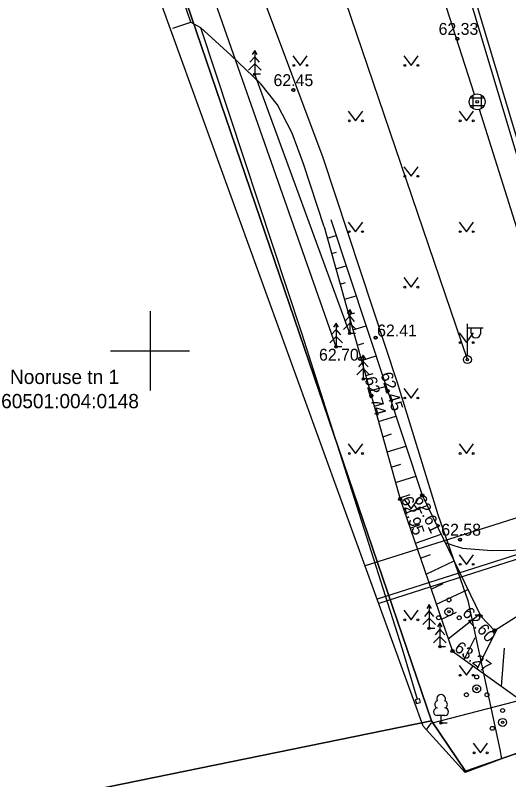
# Model space of a CAD drawing. Extents: x 635055 to 635588, y 6468300 to 6468776.
# Drawn here: x 635391.49 to 635422.66, y 6468422.93 to 6468471.19 of the extents above; entities that cross this region are included whole.
import ezdxf

# ---------------------------------------------------------------- set-up
doc = ezdxf.new("R2010")
doc.units = 0
for name, color, linetype in [('AED', 7, 'Continuous'), ('DKAEV', 7, 'Continuous'), ('DTRASS', 7, 'Continuous'), ('HALJASTUS', 7, 'Continuous'), ('HOONE', 7, 'Continuous'), ('HORISONTAAL-EH2000', 7, 'Continuous'), ('KORGUS-EH2000', 7, 'Continuous'), ('MOOTMPUNKT', 7, 'Continuous'), ('MOOTPIIR', 7, 'Continuous'), ('MPKAABEL', 7, 'Continuous'), ('PIIR', 7, 'Continuous'), ('POST', 7, 'Continuous'), ('PUU', 7, 'Continuous'), ('RELJEEF', 7, 'Continuous'), ('SITRASS', 7, 'Continuous'), ('TTRASS', 7, 'Continuous'), ('VORK', 7, 'Continuous')]:
    doc.layers.add(name, color=color, linetype=linetype)

msp = doc.modelspace()

# ---------------------------------------------------------------- linework, layer by layer
at = {"layer": 'AED'}
for p, q in [((635416.757, 6468427.985), (635416.997, 6468428.053)), ((635416.757, 6468427.985), (635416.825, 6468427.744)), ((635416.825, 6468427.744), (635417.065, 6468427.812)), ((635416.997, 6468428.053), (635417.065, 6468427.812))]:
    msp.add_line(p, q, dxfattribs=at)
msp.add_lwpolyline([(635402.574, 6468470.757), (635403.182, 6468470.426), (635409.559, 6468451.147), (635415.921, 6468431.191), (635416.875, 6468428.018)], dxfattribs=at)
at = {"layer": 'DKAEV'}
for p, q in [((635420.231, 6468465.973), (635421.097, 6468465.973)), ((635420.414, 6468465.29), (635420.414, 6468466.156)), ((635420.914, 6468466.156), (635420.914, 6468465.29)), ((635421.097, 6468465.473), (635420.231, 6468465.473))]:
    msp.add_line(p, q, dxfattribs=at)
msp.add_circle((635420.664, 6468465.723), 0.5, dxfattribs=at)
at = {"layer": 'DTRASS'}
for points in [[(635420.499, 6468466.195), (635409.683, 6468499.805)], [(635428.275, 6468441.619), (635420.803, 6468465.243)], [(635427.905, 6468440.949), (635413.585, 6468436.43)]]:
    msp.add_lwpolyline(points, dxfattribs=at)
at = {"layer": 'HALJASTUS'}
for p, q in [((635409.025, 6468468.63), (635409.489, 6468468.024)), ((635409.489, 6468468.024), (635409.934, 6468468.63)), ((635416.025, 6468468.63), (635416.489, 6468468.024)), ((635416.489, 6468468.024), (635416.934, 6468468.63)), ((635412.525, 6468465.13), (635412.989, 6468464.524)), ((635412.989, 6468464.524), (635413.434, 6468465.13)), ((635419.525, 6468465.13), (635419.989, 6468464.524)), ((635419.989, 6468464.524), (635420.434, 6468465.13)), ((635416.025, 6468461.63), (635416.489, 6468461.024)), ((635416.489, 6468461.024), (635416.934, 6468461.63)), ((635412.525, 6468458.13), (635412.989, 6468457.524)), ((635412.989, 6468457.524), (635413.434, 6468458.13)), ((635419.525, 6468458.13), (635419.989, 6468457.524)), ((635419.989, 6468457.524), (635420.434, 6468458.13)), ((635416.025, 6468454.63), (635416.489, 6468454.024)), ((635416.489, 6468454.024), (635416.934, 6468454.63)), ((635419.525, 6468451.13), (635419.989, 6468450.524)), ((635419.989, 6468450.524), (635420.434, 6468451.13)), ((635416.025, 6468447.63), (635416.489, 6468447.024)), ((635416.489, 6468447.024), (635416.934, 6468447.63)), ((635412.525, 6468444.13), (635412.989, 6468443.524)), ((635412.989, 6468443.524), (635413.434, 6468444.13)), ((635419.525, 6468444.13), (635419.989, 6468443.524)), ((635419.989, 6468443.524), (635420.434, 6468444.13)), ((635416.025, 6468440.63), (635416.489, 6468440.024)), ((635416.489, 6468440.024), (635416.934, 6468440.63)), ((635419.525, 6468437.13), (635419.989, 6468436.524)), ((635419.989, 6468436.524), (635420.434, 6468437.13)), ((635416.025, 6468433.63), (635416.489, 6468433.024)), ((635416.489, 6468433.024), (635416.934, 6468433.63)), ((635419.525, 6468430.13), (635419.989, 6468429.524)), ((635419.989, 6468429.524), (635420.434, 6468430.13)), ((635420.406, 6468425.232), (635420.869, 6468424.625)), ((635420.869, 6468424.625), (635421.315, 6468425.232))]:
    msp.add_line(p, q, dxfattribs=at)
for centre in [(635409.088, 6468468.024), (635409.917, 6468468.024), (635416.088, 6468468.024), (635416.917, 6468468.024), (635412.588, 6468464.524), (635413.417, 6468464.524), (635419.588, 6468464.524), (635420.417, 6468464.524), (635416.088, 6468461.024), (635416.917, 6468461.024), (635412.588, 6468457.524), (635413.417, 6468457.524), (635419.588, 6468457.524), (635420.417, 6468457.524), (635416.088, 6468454.024), (635416.917, 6468454.024), (635419.588, 6468450.524), (635420.417, 6468450.524), (635416.088, 6468447.024), (635416.917, 6468447.024), (635412.588, 6468443.524), (635413.417, 6468443.524), (635419.588, 6468443.524), (635420.417, 6468443.524), (635416.088, 6468440.024), (635416.917, 6468440.024), (635419.588, 6468436.524), (635420.417, 6468436.524), (635416.088, 6468433.024), (635416.917, 6468433.024), (635419.588, 6468429.524), (635420.417, 6468429.524), (635420.468, 6468424.625), (635421.297, 6468424.625)]:
    msp.add_circle(centre, 0.055, dxfattribs=at)
at = {"layer": 'HOONE'}
msp.add_lwpolyline([(635401.444, 6468470.369), (635402.574, 6468470.757), (635400.259, 6468477.498), (635398.946, 6468477.059)], dxfattribs=at)
at = {"layer": 'HORISONTAAL-EH2000'}
for points in [[(635410.995, 6468457.841), (635409.697, 6468461.803), (635408.981, 6468463.741), (635408.041, 6468465.534), (635406.994, 6468466.866), (635405.109, 6468468.66), (635403.182, 6468470.426)], [(635418.649, 6468437.903), (635419.188, 6468437.706), (635419.734, 6468437.552), (635421.576, 6468437.391), (635424.387, 6468437.451), (635427.204, 6468437.552), (635427.875, 6468437.552), (635428.547, 6468437.552)]]:
    msp.add_lwpolyline(points, dxfattribs=at)
at = {"layer": 'KORGUS-EH2000'}
for centre in [(635419.411, 6468469.702), (635409.056, 6468466.466), (635414.252, 6468450.836), (635413.27, 6468449.499), (635415.014, 6468447.461), (635413.975, 6468447.179), (635417.195, 6468440.882), (635415.801, 6468440.646), (635419.58, 6468438.084), (635421.763, 6468432.357), (635419.106, 6468431.053)]:
    msp.add_circle(centre, 0.1, dxfattribs=at)
at = {"layer": 'MOOTMPUNKT'}
for centre in [(635419.411, 6468469.702), (635406.61, 6468467.467), (635409.056, 6468466.466), (635420.664, 6468465.723), (635412.612, 6468451.106), (635414.252, 6468450.836), (635411.749, 6468450.257), (635413.27, 6468449.499), (635420.049, 6468449.452), (635420.049, 6468449.45), (635413.471, 6468448.234), (635415.014, 6468447.461), (635413.975, 6468447.179), (635417.195, 6468440.882), (635415.801, 6468440.646), (635419.58, 6468438.084), (635418.88, 6468433.529), (635420.896, 6468433.26), (635417.629, 6468432.485), (635421.763, 6468432.357), (635418.312, 6468431.324), (635419.106, 6468431.053), (635420.635, 6468428.667), (635418.385, 6468426.508), (635422.27, 6468426.549)]:
    msp.add_circle(centre, 0.075, dxfattribs=at)
at = {"layer": 'MOOTPIIR'}
msp.add_lwpolyline([(635376.38, 6468559.29), (635369.15, 6468578.33), (635370.373, 6468591.763), (635460.261, 6468648.808), (635465.6, 6468645.99), (635463.27, 6468633.37), (635462.31, 6468623.13), (635463.03, 6468610.95), (635467.357, 6468595.601), (635471.475, 6468584.399), (635484.467, 6468546.908), (635493.641, 6468521.762), (635511.223, 6468471.877), (635514.739, 6468458.59), (635510.462, 6468457.176), (635419.91, 6468423.39), (635417.257, 6468426.302), (635395.891, 6468485.244), (635377.42, 6468556.55)], close=True, dxfattribs=at)
at = {"layer": 'MPKAABEL'}
msp.add_lwpolyline([(635420.049, 6468449.45), (635406.044, 6468490.61), (635401.891, 6468489.652), (635396.881, 6468487.162)], dxfattribs=at)
at = {"layer": 'PIIR'}
for points in [[(635286.03, 6468653.14), (635300.57, 6468664.83), (635316.16, 6468676.61), (635348.32, 6468627.48), (635305.49, 6468598.32), (635341.2, 6468547.43), (635377.42, 6468556.55), (635369.15, 6468578.33), (635371.53, 6468589.97), (635443.02, 6468636.29), (635459.58, 6468607.43), (635509.37, 6468465.57), (635505.89, 6468453.29), (635419.93, 6468423.46), (635417.77, 6468426.64), (635397.67, 6468485.59), (635329.94, 6468447.59), (635308.83, 6468435.7), (635264.27, 6468410.65)], [(635264.27, 6468410.65), (635308.83, 6468435.7), (635314.11, 6468410.87), (635340.16, 6468416.16), (635341.81, 6468411.13), (635417.77, 6468426.64), (635419.93, 6468423.46), (635505.89, 6468453.29), (635512.61, 6468455.63), (635514.17, 6468456.18), (635523.63, 6468430.66), (635517.24, 6468429.45), (635465.83, 6468419.65), (635437.09, 6468414.55), (635427.55, 6468411.29), (635399.22, 6468401.63), (635324.14, 6468387.52), (635277.14, 6468378.2)]]:
    msp.add_lwpolyline(points, dxfattribs=at)
msp.add_lwpolyline([(635417.77, 6468426.64), (635341.81, 6468411.13), (635329.94, 6468447.59), (635397.67, 6468485.59)], close=True, dxfattribs=at)
at = {"layer": 'POST'}
for p, q in [((635420.049, 6468449.7), (635420.049, 6468451.7)), ((635420.049, 6468451.45), (635421.049, 6468451.45)), ((635420.276, 6468451.129), (635420.276, 6468451.45)), ((635420.888, 6468451.129), (635420.888, 6468451.45)), ((635420.049, 6468449.45), (635420.049, 6468449.45))]:
    msp.add_line(p, q, dxfattribs=at)
msp.add_circle((635420.049, 6468449.452), 0.25, dxfattribs=at)
msp.add_arc((635420.582, 6468451.129), 0.306, 180, 0, dxfattribs=at)
at = {"layer": 'PUU'}
for p, q in [((635406.61, 6468468.967), (635406.46, 6468468.717)), ((635406.76, 6468468.717), (635406.61, 6468468.967)), ((635406.61, 6468468.967), (635406.61, 6468467.467)), ((635406.61, 6468468.567), (635406.31, 6468468.217)), ((635406.91, 6468468.217), (635406.61, 6468468.567)), ((635406.61, 6468468.117), (635406.21, 6468467.717)), ((635407.01, 6468467.717), (635406.61, 6468468.117)), ((635406.97, 6468467.467), (635406.61, 6468467.467)), ((635412.612, 6468452.606), (635412.462, 6468452.356)), ((635412.762, 6468452.356), (635412.612, 6468452.606)), ((635412.612, 6468452.606), (635412.612, 6468451.106)), ((635412.612, 6468452.206), (635412.312, 6468451.856)), ((635412.912, 6468451.856), (635412.612, 6468452.206)), ((635411.749, 6468451.757), (635411.599, 6468451.507)), ((635411.899, 6468451.507), (635411.749, 6468451.757)), ((635411.749, 6468451.757), (635411.749, 6468450.257)), ((635412.612, 6468451.756), (635412.212, 6468451.356)), ((635413.012, 6468451.356), (635412.612, 6468451.756)), ((635411.749, 6468450.907), (635411.349, 6468450.507)), ((635411.749, 6468451.357), (635411.449, 6468451.007)), ((635412.049, 6468451.007), (635411.749, 6468451.357)), ((635412.149, 6468450.507), (635411.749, 6468450.907)), ((635412.972, 6468451.106), (635412.612, 6468451.106)), ((635412.109, 6468450.257), (635411.749, 6468450.257)), ((635413.471, 6468449.734), (635413.321, 6468449.484)), ((635413.621, 6468449.484), (635413.471, 6468449.734)), ((635413.471, 6468449.734), (635413.471, 6468448.234)), ((635413.471, 6468449.334), (635413.171, 6468448.984)), ((635413.771, 6468448.984), (635413.471, 6468449.334)), ((635413.471, 6468448.884), (635413.071, 6468448.484)), ((635413.871, 6468448.484), (635413.471, 6468448.884)), ((635413.831, 6468448.234), (635413.471, 6468448.234)), ((635417.629, 6468433.585), (635417.329, 6468433.235)), ((635417.629, 6468433.985), (635417.479, 6468433.735)), ((635417.779, 6468433.735), (635417.629, 6468433.985)), ((635417.629, 6468433.985), (635417.629, 6468432.485)), ((635417.929, 6468433.235), (635417.629, 6468433.585)), ((635417.629, 6468433.135), (635417.229, 6468432.735)), ((635418.029, 6468432.735), (635417.629, 6468433.135)), ((635418.312, 6468432.824), (635418.162, 6468432.574)), ((635418.462, 6468432.574), (635418.312, 6468432.824)), ((635418.312, 6468432.824), (635418.312, 6468431.324)), ((635417.989, 6468432.485), (635417.629, 6468432.485)), ((635418.312, 6468432.424), (635418.012, 6468432.074)), ((635418.612, 6468432.074), (635418.312, 6468432.424)), ((635418.312, 6468431.974), (635417.912, 6468431.574)), ((635418.712, 6468431.574), (635418.312, 6468431.974)), ((635418.672, 6468431.324), (635418.312, 6468431.324)), ((635418.625, 6468426.983), (635418.145, 6468426.983)), ((635418.385, 6468426.508), (635418.385, 6468426.983)), ((635418.765, 6468426.508), (635418.385, 6468426.508))]:
    msp.add_line(p, q, dxfattribs=at)
for points in [[(635411.749, 6468450.257), (635400.62, 6468482.014)], [(635412.612, 6468451.106), (635406.61, 6468467.467)]]:
    msp.add_lwpolyline(points, dxfattribs=at)
for centre, radius in [((635418.88, 6468434.279), 0.125), ((635418.88, 6468433.529), 0.25), ((635418.23, 6468433.154), 0.125), ((635419.53, 6468433.154), 0.125), ((635420.635, 6468429.417), 0.125), ((635420.635, 6468428.667), 0.25), ((635419.985, 6468428.292), 0.125), ((635421.285, 6468428.292), 0.125), ((635422.27, 6468427.299), 0.125), ((635422.27, 6468426.549), 0.25), ((635421.62, 6468426.174), 0.125)]:
    msp.add_circle(centre, radius, dxfattribs=at)
for centre, radius, start, end in [((635418.385, 6468428.028), 0.277, 332.5799, 207.4201), ((635418.215, 6468427.681), 0.233, 109.0217, 253.1415), ((635418.555, 6468427.681), 0.233, 286.8508, 70.9859), ((635418.148, 6468427.22), 0.238, 90.0016, 269.3953), ((635418.622, 6468427.22), 0.238, 270.6047, 89.9984)]:
    msp.add_arc(centre, radius, start, end, dxfattribs=at)
at = {"layer": 'RELJEEF'}
for p, q in [((635411.199, 6468457.11), (635411.759, 6468457.278)), ((635411.469, 6468456.146), (635411.774, 6468456.238)), ((635411.738, 6468455.183), (635412.389, 6468455.379)), ((635412.007, 6468454.22), (635412.351, 6468454.323)), ((635412.276, 6468453.257), (635413.019, 6468453.48)), ((635412.546, 6468452.293), (635412.927, 6468452.408)), ((635412.815, 6468451.329), (635413.648, 6468451.582)), ((635413.084, 6468450.366), (635413.508, 6468450.494)), ((635413.354, 6468449.402), (635414.277, 6468449.683)), ((635413.623, 6468448.439), (635414.09, 6468448.581)), ((635413.892, 6468447.476), (635414.907, 6468447.784)), ((635414.161, 6468446.512), (635414.672, 6468446.667)), ((635414.431, 6468445.548), (635415.536, 6468445.887)), ((635414.7, 6468444.584), (635415.256, 6468444.755)), ((635414.969, 6468443.621), (635416.165, 6468443.988)), ((635415.239, 6468442.658), (635415.843, 6468442.843)), ((635415.508, 6468441.694), (635416.795, 6468442.089)), ((635415.777, 6468440.731), (635416.429, 6468440.931)), ((635416.107, 6468439.758), (635417.502, 6468440.249)), ((635416.433, 6468438.812), (635417.058, 6468439.033)), ((635416.759, 6468437.867), (635418.381, 6468438.439)), ((635417.084, 6468436.921), (635417.723, 6468437.146)), ((635417.433, 6468435.91), (635419.206, 6468436.74)), ((635417.76, 6468434.959), (635418.513, 6468435.311)), ((635418.088, 6468434.008), (635420.08, 6468434.941)), ((635418.416, 6468433.057), (635419.362, 6468433.5)), ((635418.842, 6468431.821), (635420.826, 6468433.405)), ((635420.666, 6468429.927), (635421.946, 6468432.472)), ((635419.845, 6468430.52), (635420.542, 6468431.906)), ((635422.21, 6468428.814), (635422.391, 6468431.232))]:
    msp.add_line(p, q, dxfattribs=at)
for points in [[(635411.42, 6468458.302), (635417.195, 6468440.882), (635420.896, 6468433.26), (635421.763, 6468432.357), (635423.085, 6468433.186), (635426.761, 6468435.072), (635434.601, 6468435.809), (635446.313, 6468436.932), (635458.603, 6468440.213)], [(635410.995, 6468457.841), (635415.801, 6468440.646), (635419.106, 6468431.053), (635423.419, 6468427.942), (635434.397, 6468429.032), (635447.041, 6468434.346), (635458.409, 6468438.375)]]:
    msp.add_lwpolyline(points, dxfattribs=at)
at = {"layer": 'SITRASS'}
for points in [[(635392.067, 6468500.007), (635396.074, 6468496.404), (635400.254, 6468493.091), (635401.668, 6468489.352), (635405.676, 6468476.234), (635410.922, 6468462.209), (635415.626, 6468447.941), (635418.172, 6468439.681), (635420.066, 6468434.233), (635422.106, 6468424.834), (635422.195, 6468424.246)], [(635417.457, 6468426.082), (635417.749, 6468426.508), (635436.046, 6468431.237), (635449.463, 6468434.733), (635452.272, 6468435.464)]]:
    msp.add_lwpolyline(points, dxfattribs=at)
at = {"layer": 'TTRASS'}
for points in [[(635429.718, 6468440.931), (635423.684, 6468460.694), (635415.992, 6468486.314), (635406.859, 6468515.124), (635395.629, 6468548.038), (635380.534, 6468594.912), (635379.682, 6468597.67)], [(635430.005, 6468441.019), (635423.971, 6468460.781), (635416.279, 6468486.403), (635407.144, 6468515.217), (635395.914, 6468548.132), (635380.82, 6468595.002), (635379.944, 6468597.837)], [(635428.373, 6468438.794), (635414.348, 6468434.325)], [(635428.449, 6468438.538), (635414.449, 6468434.048)]]:
    msp.add_lwpolyline(points, dxfattribs=at)
at = {"layer": 'VORK'}
for p, q in [((635400, 6468452.5), (635400, 6468447.5)), ((635397.5, 6468450), (635402.5, 6468450))]:
    msp.add_line(p, q, dxfattribs=at)

# ---------------------------------------------------------------- texts
at = {"layer": 'KORGUS-EH2000'}
for s, p in [('62.33', (635418.228, 6468469.952)), ('62.45', (635407.8, 6468466.716)), ('62.41', (635414.344, 6468450.913)), ('62.70', (635410.674, 6468449.384)), ('62.58', (635418.396, 6468438.334))]:
    msp.add_text(s, height=0.75, dxfattribs=at).set_placement(p)
for s, rotation, p in [('62.45', 287.4324, (635414.551, 6468448.534)), ('62.74', 285.6392, (635413.546, 6468448.266)), ('62.95', 288.6443, (635415.852, 6468440.673)), ('62.61', 295.6959, (635416.67, 6468440.679)), ('62.60', 311.3491, (635419.679, 6468433.424)), ('63.27', 323.8931, (635419.17, 6468431.12))]:
    msp.add_text(s, height=0.75, rotation=rotation, dxfattribs=at).set_placement(p)
at = {"layer": 'PIIR'}
for s, p in [('Nooruse tn 1', (635391.155, 6468447.91)), ('60501:004:0148', (635390.595, 6468446.382))]:
    msp.add_text(s, height=0.9, dxfattribs=at).set_placement(p)

doc.saveas('drawing.dxf')
